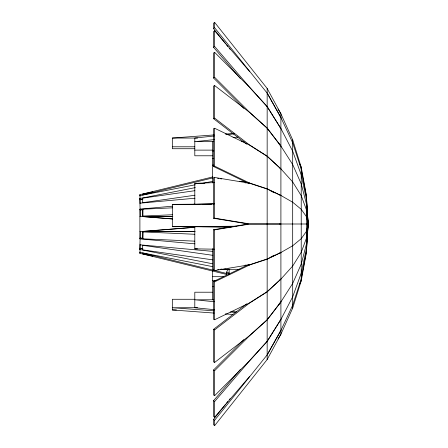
<?xml version="1.0" encoding="UTF-8"?>
<svg xmlns="http://www.w3.org/2000/svg" width="448" height="448" viewBox="0 0 448 448"><rect width="100%" height="100%" fill="white"/><g stroke="black" fill="none" stroke-linecap="round" stroke-linejoin="round"><path stroke-width="0.67" d="M225.736 404.141L213.55 419.378L213.55 424.738L214.648 425.6L267.159 359.548L280.907 334.191L292.684 308.09L301.224 280.756L306.398 252.588L308.134 224L306.398 195.412L301.224 167.244L292.684 139.91L280.907 113.809L267.159 88.452L214.648 22.4L213.55 23.262L213.55 28.622L225.736 43.859M267.159 93.044L280.907 117.561L292.684 142.778L301.224 169.182L306.398 196.386L308.134 224L306.398 251.614L301.224 278.818L292.684 305.222L280.907 330.439L267.159 354.956M240.223 78.378L213.55 47.292L213.55 31.584L214.648 30.783L214.648 46.486L249.458 87.058L267.159 106.557L280.907 128.57L292.684 151.178L301.224 174.849L306.398 199.242L308.134 224L306.398 248.758L301.224 273.151L292.684 296.822L280.907 319.43L267.159 341.443L249.458 360.942L214.648 401.514L214.648 417.217L213.55 416.416L213.55 400.708L240.223 369.622M243.947 108.427L213.55 78.002L213.55 53.021L214.648 52.332L214.648 77.314L249.458 112.151L267.159 128.072L280.907 146.082L292.684 164.539L301.224 183.87L306.398 203.784L308.134 224L306.398 244.216L301.224 264.13L292.684 283.461L280.907 301.918L267.159 319.928L249.458 335.849L214.648 370.686L214.648 395.668L213.55 394.979L213.55 369.998L243.947 339.573M246.702 144.127L213.55 118.67L213.55 86.111L214.648 85.579L214.648 118.138L249.458 144.872L267.159 156.128L280.907 168.902L292.684 181.955L301.224 195.625L306.398 209.709L308.134 224L306.398 238.291L301.224 252.375L292.684 266.045L280.907 279.098L267.159 291.872L249.458 303.128L214.648 329.862L214.648 362.421L213.55 361.889L213.55 329.33L246.702 303.873M152.874 256.11L139.866 253.366L140.157 252.006M140.106 238.202L139.983 238.734L140.106 231.308L140.106 238.202L142.901 238.291L142.901 231.398L194.863 231.487M139.866 253.366L140.157 248.22L142.901 248.758L140.818 248.511M279.317 167.591L280.907 168.902L267.159 156.324L249.458 145.068L214.648 128.262L213.55 128.593L213.55 166.51L214.648 166.174L249.458 182.98L267.159 188.81L280.907 195.479L292.684 202.238L301.224 209.311L306.398 216.602L308.134 224L306.398 231.398L301.224 238.689L292.684 245.762L280.907 252.521L267.159 259.19L249.458 265.02L214.648 281.826L213.55 281.49L213.55 319.407L214.648 319.738L249.458 302.932L267.159 291.676L280.907 279.098L279.317 280.409M212.363 251.339L139.922 244.81L140.129 238.045L142.901 238.291L142.733 238.823L194.807 241.158M226.363 273.414L142.565 252.963L142.565 253.938L226.363 274.389L226.699 272.07L228.066 268.873M226.363 274.389L226.699 272.07L229.275 273.134M142.733 238.823L142.901 231.398M299.858 283.948L301.224 280.756L301.224 167.244L299.858 164.052M278.012 338.974L280.907 334.191L280.907 113.809L278.012 109.026M214.648 395.668L249.458 360.83L267.159 341.331L280.907 319.43L280.106 320.578M280.162 331.621L280.907 330.439L267.159 354.9L214.648 420.241L214.648 425.6M214.648 362.421L249.458 335.686L267.159 319.766L280.907 301.918L278.656 304.545M226.604 403.054L227.909 401.419M229.214 399.79L230.087 398.698M214.648 417.217L249.458 376.645M213.55 28.622L214.648 27.759L214.648 22.4M213.55 47.292L214.648 46.486M213.55 78.002L214.648 77.314M213.55 118.67L214.648 118.138M213.55 281.49L248.36 264.684L249.458 264.802L267.159 258.972L280.907 252.521L279.67 253.047M271.006 256.743L274.719 255.158M213.55 166.51L248.36 183.316L249.458 182.98M212.845 176.91L142.565 194.062L142.565 195.037L212.845 177.884M140.818 199.489L142.901 199.242L140.157 199.78L139.866 194.634L152.874 191.89M139.866 195.658L195.322 184.766M202.171 183.417L212.436 181.401M139.866 198.514L195.322 187.622M249.458 264.802L214.648 270.53L213.55 270.418L213.55 229.734L248.36 224L213.55 218.266L213.55 177.582L214.648 177.47L249.458 183.198L267.159 189.028L280.907 195.479L279.67 194.953M213.55 229.734L214.648 229.846L249.458 224.112L280.907 224L249.458 223.888L214.648 218.154L213.55 218.266M217.644 269.746L219.01 269.517M220.377 269.293L221.738 269.069M244.95 265.25L246.316 265.026M194.93 190.686L142.649 198.15L142.649 202.692L194.93 195.227M214.267 135.985L194.802 138.051L194.802 155.786L212.43 155.786M226.778 134.658L234.427 133.846M214.267 139.614L194.802 141.674L213.814 141.674M233.038 137.62L237.905 137.105M248.36 183.316L249.458 183.198M194.947 198.234L139.922 203.19L140.129 209.955L142.901 209.709L142.666 216.513L172.592 216.513M139.922 209.115L172.659 206.164M190.77 204.529L194.947 204.154M142.66 231.398L194.852 227.226M142.666 231.487L194.863 227.315M194.802 148.725L172.323 148.725L172.323 138.051L214.166 134.921M225.322 134.086L232.994 133.515M142.901 216.602L142.733 209.177L172.592 207.838M142.733 216.07L172.592 214.732M194.802 204.518L194.802 183.355L214.267 182.616M239.294 181.664L245.549 181.429M194.802 204.355L214.267 203.616M140.106 209.798L140.106 216.692L139.983 209.266L140.106 209.798L142.901 209.709L142.733 209.177M197.585 226.694L172.323 226.694L172.323 204.355L214.166 204.042M172.323 226.694L236.482 226.212M172.323 138.051L197.585 138.051M241.422 141.674L244.182 141.674M172.323 146.793L194.802 146.793M194.802 150.119L212.43 150.119M212.43 150.909L213.825 150.909M212.43 158.48L213.825 158.48M212.43 165.127L213.825 165.127M194.802 183.355L204.294 183.355M172.323 204.355L197.585 204.355M202.451 204.355L211.484 204.355M172.822 216.602L139.899 216.602L139.899 231.398L195.093 231.398M279.558 224L308.134 224M202.451 226.694L233.733 226.694M230.95 227.321L194.802 226.694L194.802 248.847L197.512 248.847M213.825 269.31L212.43 269.31L212.43 248.623M220.786 269.31L239.411 269.31M212.43 276.69L223.569 276.69M212.43 280.498L216.608 280.498M212.43 286.681L213.825 286.681M212.43 292.214L194.802 292.214L194.802 307.72L214.267 309.674M194.802 299.275L172.323 299.275L172.323 309.949L214.166 313.079M213.814 299.779L194.802 299.779L214.267 301.739M197.585 307.72L172.323 307.72L214.166 310.845M172.323 309.949L176.411 309.949M194.802 248.847L214.267 249.183M142.733 231.93L194.807 234.265M230.205 312.043L235.782 312.463M225.322 313.914L232.994 314.485M142.666 216.513L172.592 218.904M142.66 216.602L172.581 218.994M139.922 238.885L194.947 243.846M231.644 311.422L236.51 311.914M212.817 255.326L142.649 245.308L142.649 249.85L212.817 259.868M217.644 178.254L219.01 178.483M220.377 178.707L221.738 178.931M244.95 182.75L246.316 182.974M139.866 249.486L212.436 263.743M139.866 252.342L212.436 266.599M224.762 269.018L227.5 269.556M248.36 264.684L249.458 265.02M271.006 191.257L274.719 192.842M226.699 273.045L229.253 274.137M213.55 329.33L214.648 329.862M213.55 369.998L214.648 370.686M213.55 400.708L214.648 401.514M214.648 85.579L249.458 112.314L267.159 128.234L280.907 146.082L278.656 143.455M213.55 419.378L214.648 420.241M214.648 52.332L249.458 87.17L267.159 106.669L280.907 128.57L280.106 127.422M214.648 30.783L249.458 71.355M214.648 27.759L267.159 93.1L280.907 117.561L280.162 116.379M226.604 44.946L227.909 46.581M229.214 48.21L230.087 49.302M139.866 194.634L140.157 195.994M306.398 195.412L306.398 252.588M292.684 139.91L292.684 308.09M267.159 88.452L267.159 106.557M267.159 106.669L267.159 128.072M267.159 128.234L267.159 156.128M267.159 156.324L267.159 188.81M267.159 189.028L267.159 223.888M267.159 224.112L267.159 258.972M267.159 259.19L267.159 291.676M267.159 291.872L267.159 319.766M267.159 319.928L267.159 341.331M267.159 341.443L267.159 359.548M246.943 223.345L246.943 224.739M229.141 268.996L229.141 274.411M214.648 128.262L214.648 166.174M214.648 177.47L214.648 218.154M214.648 229.846L214.648 270.53M214.648 281.826L214.648 319.738M212.43 141.674L212.43 182.941M212.43 270.536L212.43 299.779M140.157 198.638L140.157 199.78M140.157 248.22L140.157 249.362M140.129 203.465L139.922 198.47L139.922 203.011M140.129 244.535L139.922 249.53L139.922 244.989"/></g></svg>
